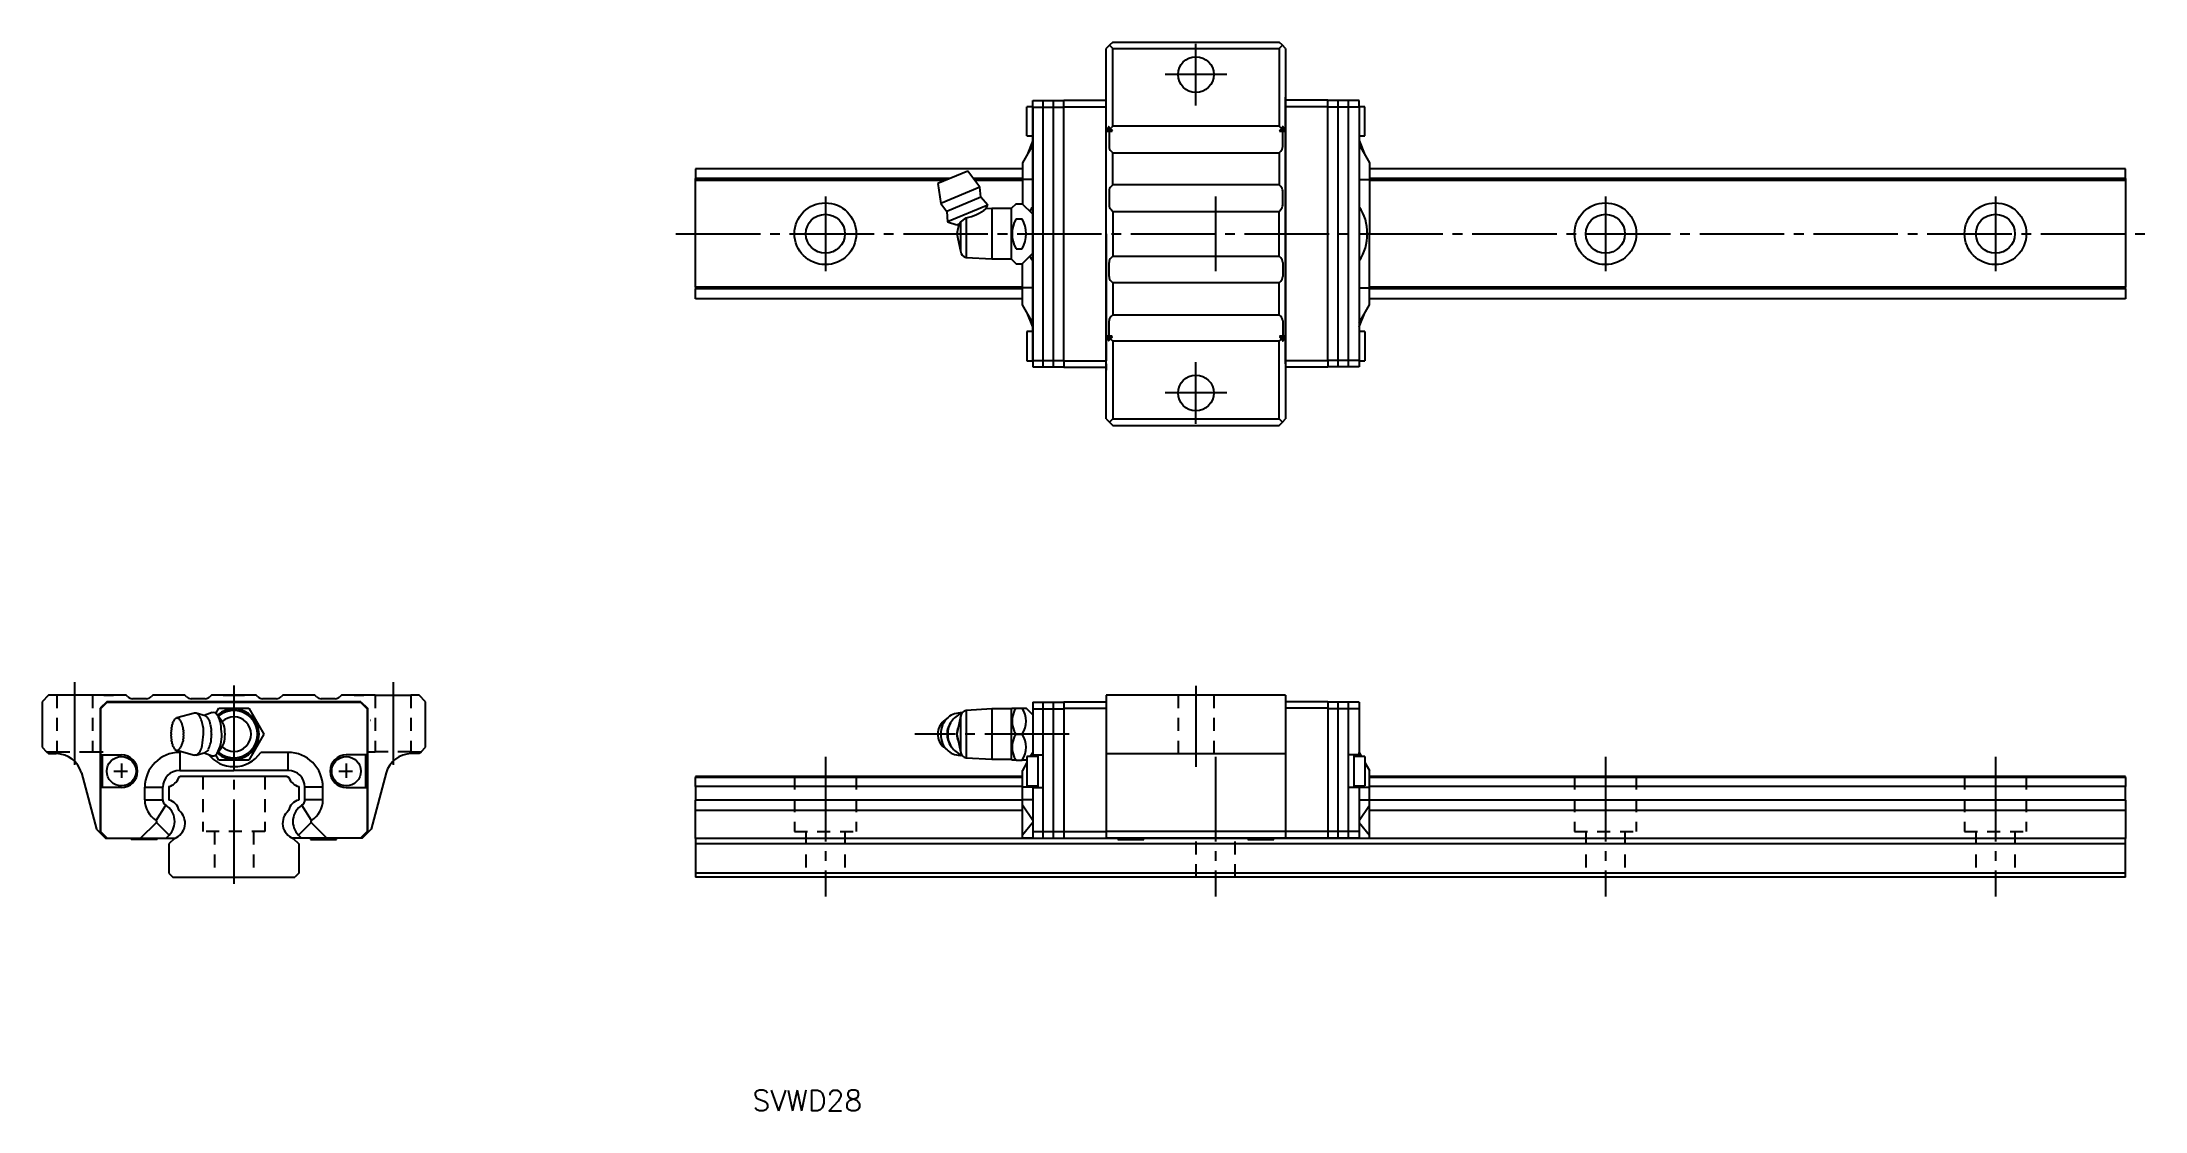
# Model space of a CAD drawing. Extents: x -54 to 270, y 517 to 681.
import ezdxf

# ---------------------------------------------------------------- set-up
doc = ezdxf.new("R2010")
doc.units = 0
doc.linetypes.add('CENTER', pattern=[17.5, 13, -1.5, 1.5, -1.5])
doc.linetypes.add('DASHED', pattern=[3.5, 2, -1.5])
doc.layers.get('0').update_dxf_attribs({"linetype": 'CONTINUOUS'})
doc.layers.add('CENTER', color=1, linetype='CENTER')
doc.styles.get("Standard").update_dxf_attribs({"font": 'txt.shx', "bigfont": '@extfont2.shx'})

msp = doc.modelspace()

# ---------------------------------------------------------------- linework, layer by layer
at = {"color": 7, "linetype": 'CONTINUOUS'}
for p, q in [((110.54, 680.86), (110.04, 680.36)), ((110.04, 623.36), (110.04, 680.36)), ((111.04, 681.36), (110.54, 680.86)), ((111.04, 680.36), (110.54, 680.86)), ((111.04, 681.36), (136.64, 681.36)), ((111.04, 668.41), (111.04, 680.36)), ((111.04, 680.36), (136.64, 680.36)), ((137.14, 680.86), (136.64, 681.36)), ((137.14, 680.86), (136.64, 680.36)), ((136.64, 680.36), (136.64, 668.41)), ((137.64, 680.36), (137.14, 680.86)), ((137.64, 680.36), (137.64, 623.36)), ((97.84, 666.91), (97.84, 671.41)), ((98.74, 671.41), (97.84, 671.41)), ((98.74, 672.36), (103.54, 672.36)), ((98.74, 671.36), (98.74, 672.36)), ((98.74, 671.36), (98.74, 672.36)), ((98.74, 672.36), (103.54, 672.36)), ((98.74, 651.86), (98.74, 671.36)), ((98.74, 671.36), (98.74, 651.86)), ((98.74, 671.36), (103.54, 671.36)), ((98.74, 671.36), (103.54, 671.36)), ((100.34, 631.36), (100.34, 672.36)), ((101.94, 631.36), (101.94, 672.36)), ((103.54, 672.41), (110.04, 672.41)), ((103.54, 671.41), (103.54, 672.41)), ((103.54, 632.31), (103.54, 671.41)), ((103.54, 671.41), (110.04, 671.41)), ((110.04, 671.86), (110.04, 672.86)), ((110.04, 671.41), (110.04, 672.46)), ((110.04, 631.86), (110.04, 671.86)), ((110.04, 651.86), (110.04, 671.41)), ((110.04, 651.86), (110.04, 671.41)), ((137.64, 671.86), (137.64, 672.86)), ((137.64, 672.46), (137.64, 671.41)), ((144.14, 672.41), (137.64, 672.41)), ((137.64, 631.86), (137.64, 671.86)), ((144.14, 671.41), (137.64, 671.41)), ((137.64, 651.86), (137.64, 671.41)), ((137.64, 671.41), (137.64, 651.86)), ((144.14, 671.41), (144.14, 672.41)), ((148.94, 672.36), (144.14, 672.36)), ((144.14, 632.31), (144.14, 671.41)), ((148.94, 671.36), (144.14, 671.36)), ((145.74, 631.36), (145.74, 672.36)), ((147.34, 631.36), (147.34, 672.36)), ((148.94, 671.36), (148.94, 672.36)), ((149.84, 671.41), (148.94, 671.41)), ((148.94, 671.36), (148.94, 632.36)), ((149.84, 666.91), (149.84, 671.41)), ((97.84, 666.91), (98.74, 666.91)), ((110.49, 667.45), (110.49, 665.28)), ((111.04, 668.41), (110.78, 668.15)), ((136.64, 668.41), (111.04, 668.41)), ((136.89, 668.15), (136.64, 668.41)), ((137.19, 665.28), (137.19, 667.45)), ((148.94, 666.91), (149.84, 666.91)), ((98.74, 665.56), (97.14, 662.79)), ((98.74, 665.56), (97.14, 662.79)), ((98.74, 666.19), (97.86, 664.03)), ((98.74, 666.19), (97.86, 664.03)), ((110.78, 664.57), (111.04, 664.31)), ((111.04, 664.31), (136.64, 664.31)), ((111.04, 659.41), (111.04, 664.31)), ((136.64, 664.31), (136.89, 664.57)), ((136.64, 664.31), (136.64, 659.41)), ((148.94, 666.19), (149.82, 664.03)), ((148.94, 665.56), (150.54, 662.79)), ((97.14, 661.86), (46.84, 661.86)), ((46.84, 661.86), (46.84, 660.35)), ((85.95, 660.35), (46.84, 660.35)), ((46.84, 660.06), (46.84, 660.35)), ((46.84, 643.66), (46.84, 660.06)), ((85.27, 660.06), (46.84, 660.06)), ((88.75, 661.5), (84.13, 659.59)), ((90.6, 659.02), (88.75, 661.5)), ((97.14, 660.35), (89.61, 660.35)), ((97.14, 660.06), (89.82, 660.06)), ((97.14, 662.79), (97.14, 660.19)), ((97.14, 662.79), (97.14, 660.19)), ((97.14, 660.19), (97.14, 656.46)), ((97.14, 660.19), (97.14, 656.46)), ((98.74, 660.19), (97.14, 660.19)), ((98.74, 660.19), (97.14, 660.19)), ((148.94, 660.19), (150.54, 660.19)), ((150.54, 662.79), (150.54, 660.19)), ((266.84, 661.86), (150.54, 661.86)), ((266.84, 660.35), (150.54, 660.35)), ((150.54, 660.19), (150.54, 651.86)), ((266.84, 660.06), (150.54, 660.06)), ((266.84, 660.35), (266.84, 661.86)), ((266.84, 660.35), (266.84, 660.06)), ((266.84, 660.06), (266.84, 643.66)), ((84.13, 659.59), (84.58, 656.53)), ((90.6, 659.02), (84.58, 656.53)), ((90.78, 657.47), (85.54, 655.3)), ((90.78, 657.47), (90.6, 659.02)), ((91.82, 656.28), (90.78, 657.47)), ((110.49, 658.45), (110.49, 656.28)), ((111.04, 659.41), (110.78, 659.15)), ((136.64, 659.41), (111.04, 659.41)), ((136.89, 659.15), (136.64, 659.41)), ((137.19, 656.28), (137.19, 658.45)), ((84.58, 656.53), (85.54, 655.3)), ((85.54, 655.3), (85.65, 653.72)), ((91.82, 656.28), (85.65, 653.72)), ((85.65, 653.72), (87.04, 653.22)), ((87.52, 653.42), (87.64, 653.67)), ((87.64, 653.67), (88.52, 654.31)), ((87.64, 653.67), (87.64, 649.21)), ((88.52, 654.31), (88.52, 648.22)), ((91.54, 655.68), (91.82, 656.28)), ((92.44, 655.74), (91.54, 655.68)), ((91.54, 655.68), (91.54, 655.68)), ((91.54, 655.68), (91.54, 655.68)), ((92.44, 655.74), (92.44, 647.99)), ((95.44, 655.74), (92.44, 655.74)), ((96.18, 656.48), (95.44, 655.74)), ((95.44, 655.74), (95.44, 647.99)), ((96.18, 656.48), (97.12, 656.48)), ((96.18, 654.17), (97.12, 654.17)), ((98.74, 654.86), (97.12, 656.48)), ((110.78, 655.57), (111.04, 655.31)), ((111.04, 655.31), (136.64, 655.31)), ((111.04, 655.31), (111.04, 648.41)), ((111.04, 653.51), (111.04, 650.21)), ((136.64, 655.31), (136.89, 655.57)), ((136.64, 648.41), (136.64, 655.31)), ((136.64, 650.21), (136.64, 653.51)), ((87.04, 653.22), (87.52, 653.42)), ((87.38, 653.36), (87.04, 651.86)), ((87.04, 651.86), (87.64, 649.21)), ((98.74, 632.36), (98.74, 651.86)), ((98.74, 651.86), (98.74, 632.36)), ((98.74, 651.86), (98.74, 632.36)), ((110.04, 651.86), (110.04, 632.31)), ((110.04, 632.31), (110.04, 651.86)), ((137.64, 651.86), (137.64, 632.31)), ((137.64, 651.86), (137.64, 632.31)), ((150.54, 651.86), (150.21, 651.86)), ((150.54, 643.53), (150.54, 651.86)), ((88.52, 648.22), (92.44, 647.99)), ((92.44, 647.99), (95.44, 647.99)), ((95.44, 647.99), (96.18, 647.24)), ((96.18, 649.55), (97.12, 649.55)), ((96.18, 647.24), (97.12, 647.24)), ((97.12, 647.24), (98.74, 648.86)), ((97.14, 643.53), (97.14, 647.26)), ((97.14, 643.53), (97.14, 647.26)), ((97.14, 643.53), (97.14, 647.26)), ((110.49, 645.28), (110.49, 647.45)), ((110.78, 648.15), (111.04, 648.41)), ((111.04, 648.41), (136.64, 648.41)), ((136.64, 648.41), (136.89, 648.15)), ((137.19, 647.45), (137.19, 645.28)), ((111.04, 644.31), (110.78, 644.57)), ((136.64, 644.31), (111.04, 644.31)), ((111.04, 644.31), (111.04, 639.41)), ((136.89, 644.57), (136.64, 644.31)), ((136.64, 639.41), (136.64, 644.31)), ((97.14, 643.66), (46.84, 643.66)), ((46.84, 643.66), (46.84, 643.38)), ((97.14, 643.38), (46.84, 643.38)), ((46.84, 641.86), (46.84, 643.38)), ((97.14, 641.86), (46.84, 641.86)), ((97.14, 640.93), (97.14, 643.53)), ((98.74, 643.53), (97.14, 643.53)), ((97.14, 640.93), (97.14, 643.53)), ((98.74, 643.53), (97.14, 643.53)), ((97.14, 640.93), (97.14, 643.53)), ((98.74, 643.53), (97.14, 643.53)), ((98.74, 638.16), (97.14, 640.93)), ((98.74, 638.16), (97.14, 640.93)), ((98.74, 638.16), (97.14, 640.93)), ((148.94, 643.53), (150.54, 643.53)), ((148.94, 638.16), (150.54, 640.93)), ((266.84, 643.66), (150.54, 643.66)), ((150.54, 640.93), (150.54, 643.53)), ((266.84, 643.38), (150.54, 643.38)), ((266.84, 641.86), (150.54, 641.86)), ((266.84, 643.38), (266.84, 643.66)), ((266.84, 643.38), (266.84, 641.86)), ((98.74, 637.53), (97.86, 639.69)), ((98.74, 637.53), (97.86, 639.69)), ((98.74, 637.53), (97.86, 639.69)), ((110.49, 636.28), (110.49, 638.45)), ((110.78, 639.15), (111.04, 639.41)), ((111.04, 639.41), (136.64, 639.41)), ((136.64, 639.41), (136.89, 639.15)), ((137.19, 638.45), (137.19, 636.28)), ((148.94, 637.53), (149.82, 639.69)), ((98.74, 636.81), (97.84, 636.81)), ((97.84, 636.81), (97.84, 632.31)), ((111.04, 635.31), (110.78, 635.57)), ((136.64, 635.31), (111.04, 635.31)), ((111.04, 635.31), (111.04, 623.36)), ((136.89, 635.57), (136.64, 635.31)), ((136.64, 623.36), (136.64, 635.31)), ((149.84, 636.81), (148.94, 636.81)), ((149.84, 636.81), (149.84, 632.31)), ((97.84, 632.31), (98.74, 632.31)), ((98.74, 632.36), (98.74, 631.36)), ((98.74, 632.36), (98.74, 631.36)), ((98.74, 632.36), (98.74, 631.36)), ((98.74, 632.36), (103.54, 632.36)), ((98.74, 632.36), (103.54, 632.36)), ((98.74, 632.36), (103.54, 632.36)), ((98.74, 631.36), (103.54, 631.36)), ((98.74, 631.36), (103.54, 631.36)), ((98.74, 631.36), (103.54, 631.36)), ((103.54, 632.31), (110.04, 632.31)), ((103.54, 632.31), (103.54, 631.31)), ((103.54, 631.31), (110.04, 631.31)), ((110.04, 631.26), (110.04, 632.31)), ((110.04, 631.86), (110.04, 630.86)), ((144.14, 632.31), (137.64, 632.31)), ((137.64, 632.31), (137.64, 631.26)), ((137.64, 631.86), (137.64, 630.86)), ((144.14, 631.31), (137.64, 631.31)), ((148.94, 632.36), (144.14, 632.36)), ((144.14, 632.31), (144.14, 631.31)), ((148.94, 631.36), (144.14, 631.36)), ((148.94, 632.36), (148.94, 631.36)), ((148.94, 632.31), (149.84, 632.31)), ((110.04, 623.36), (110.54, 622.86)), ((111.04, 623.36), (110.54, 622.86)), ((110.54, 622.86), (111.04, 622.36)), ((111.04, 623.36), (136.64, 623.36)), ((111.04, 622.36), (136.64, 622.36)), ((137.14, 622.86), (136.64, 623.36)), ((136.64, 622.36), (137.14, 622.86)), ((137.14, 622.86), (137.64, 623.36)), ((-52.66, 580.86), (-53.66, 579.86)), ((-53.66, 579.86), (-53.66, 572.86)), ((-51.41, 580.86), (-52.66, 580.86)), ((-45.91, 580.86), (-51.41, 580.86)), ((-40.71, 580.86), (-45.91, 580.86)), ((-43.71, 579.86), (-44.71, 578.86)), ((-43.66, 579.76), (-44.66, 578.76)), ((-43.66, 579.76), (-44.66, 578.76)), ((-44.16, 580.86), (-42.66, 580.86)), ((-4.61, 579.86), (-43.71, 579.86)), ((-43.66, 579.76), (-24.16, 579.76)), ((-24.16, 579.76), (-43.66, 579.76)), ((-40.46, 580.6), (-40.71, 580.86)), ((-37.58, 580.31), (-39.75, 580.31)), ((-36.61, 580.86), (-36.87, 580.6)), ((-31.71, 580.86), (-36.61, 580.86)), ((-31.46, 580.6), (-31.71, 580.86)), ((-28.58, 580.31), (-30.75, 580.31)), ((-27.61, 580.86), (-27.87, 580.6)), ((-20.71, 580.86), (-27.61, 580.86)), ((-22.51, 580.86), (-25.81, 580.86)), ((-25.81, 580.86), (-22.51, 580.86)), ((-24.16, 579.76), (-4.66, 579.76)), ((-24.16, 579.76), (-4.66, 579.76)), ((-4.66, 579.76), (-24.16, 579.76)), ((-20.46, 580.6), (-20.71, 580.86)), ((-17.58, 580.31), (-19.75, 580.31)), ((-16.61, 580.86), (-16.87, 580.6)), ((-11.71, 580.86), (-16.61, 580.86)), ((-11.46, 580.6), (-11.71, 580.86)), ((-8.58, 580.31), (-10.75, 580.31)), ((-7.61, 580.86), (-7.87, 580.6)), ((-2.41, 580.86), (-7.61, 580.86)), ((-5.66, 580.86), (-4.16, 580.86)), ((-4.66, 579.76), (-3.66, 578.76)), ((-4.66, 579.76), (-3.66, 578.76)), ((-4.66, 579.76), (-3.66, 578.76)), ((-4.61, 579.86), (-3.61, 578.86)), ((-2.41, 580.86), (3.09, 580.86)), ((4.34, 580.86), (3.09, 580.86)), ((5.34, 579.86), (4.34, 580.86)), ((5.34, 572.86), (5.34, 579.86)), ((98.74, 579.76), (98.74, 578.76)), ((98.74, 579.76), (103.54, 579.76)), ((98.74, 579.76), (98.74, 578.76)), ((98.74, 579.76), (103.54, 579.76)), ((98.74, 579.76), (98.74, 578.76)), ((98.74, 579.76), (103.54, 579.76)), ((100.34, 558.86), (100.34, 579.76)), ((101.94, 558.86), (101.94, 579.76)), ((103.54, 579.86), (110.04, 579.86)), ((103.54, 579.86), (103.54, 578.86)), ((137.64, 580.86), (110.04, 580.86)), ((110.04, 580.86), (110.04, 579.86)), ((110.04, 579.86), (110.04, 573.36)), ((137.64, 580.86), (137.64, 579.86)), ((144.14, 579.86), (137.64, 579.86)), ((137.64, 579.86), (137.64, 573.36)), ((144.14, 579.86), (144.14, 578.86)), ((148.94, 579.76), (144.14, 579.76)), ((145.74, 558.86), (145.74, 579.76)), ((147.34, 558.86), (147.34, 579.76)), ((148.94, 579.76), (148.94, 578.76)), ((-44.71, 578.86), (-44.71, 559.86)), ((-44.66, 578.76), (-44.66, 571.66)), ((-44.66, 578.76), (-44.66, 571.66)), ((-30.21, 578.1), (-32.95, 577.35)), ((-29.93, 578.1), (-30.21, 578.1)), ((-28.56, 577.68), (-29.93, 578.1)), ((-27.48, 578.17), (-28.7, 577.72)), ((-26.94, 578.06), (-26.47, 578.86)), ((-26.3, 577.28), (-26.73, 577.84)), ((-26.47, 578.86), (-21.85, 578.86)), ((-25.98, 576.79), (-26.3, 577.28)), ((-25.72, 576.29), (-25.98, 576.79)), ((-21.85, 578.86), (-19.54, 574.86)), ((-3.66, 578.76), (-3.66, 571.66)), ((-3.66, 578.76), (-3.66, 571.66)), ((-3.66, 578.76), (-3.66, 571.66)), ((-3.61, 578.86), (-3.61, 559.86)), ((85.75, 577.44), (85.03, 576.84)), ((87.64, 577.51), (87.04, 574.86)), ((87.64, 577.51), (87.64, 572.21)), ((92.44, 578.74), (88.52, 578.5)), ((88.52, 578.5), (88.52, 571.22)), ((95.44, 578.74), (92.44, 578.74)), ((92.44, 578.74), (92.44, 570.99)), ((95.56, 578.86), (95.44, 578.74)), ((95.44, 578.74), (95.44, 570.99)), ((95.56, 578.86), (96.18, 578.86)), ((96.18, 578.86), (97.12, 578.86)), ((97.12, 578.86), (97.74, 578.86)), ((98.74, 577.86), (97.74, 578.86)), ((98.74, 578.76), (103.54, 578.76)), ((98.74, 578.76), (98.74, 571.66)), ((98.74, 578.76), (98.74, 571.66)), ((98.74, 578.76), (103.54, 578.76)), ((98.74, 578.76), (98.74, 571.66)), ((98.74, 578.76), (103.54, 578.76)), ((103.54, 578.86), (110.04, 578.86)), ((103.54, 578.86), (103.54, 559.86)), ((144.14, 578.86), (137.64, 578.86)), ((144.14, 578.86), (144.14, 559.86)), ((148.94, 578.76), (144.14, 578.76)), ((148.94, 578.76), (148.94, 571.66)), ((-53.66, 572.86), (-52.96, 572.16)), ((-26.3, 572.44), (-25.98, 572.93)), ((-25.98, 572.93), (-25.72, 573.43)), ((-19.54, 574.86), (-21.85, 570.86)), ((4.64, 572.16), (5.34, 572.86)), ((87.04, 574.86), (87.64, 572.21)), ((96.18, 574.86), (97.12, 574.86)), ((110.04, 573.36), (110.04, 559.86)), ((137.64, 573.36), (137.64, 559.86)), ((-52.96, 572.16), (-52.66, 571.86)), ((-52.96, 572.16), (-51.41, 572.16)), ((-52.66, 571.86), (-51.47, 571.86)), ((-45.91, 572.16), (-44.26, 572.16)), ((-44.66, 571.66), (-41.46, 571.66)), ((-44.66, 571.66), (-41.46, 571.66)), ((-44.41, 571.66), (-44.41, 566.66)), ((-44.41, 571.66), (-44.41, 566.66)), ((-41.46, 570.36), (-41.46, 568.16)), ((-32.95, 572.38), (-30.21, 571.62)), ((-32.49, 572.06), (-32.49, 569.29)), ((-32.49, 572.06), (-32.49, 569.29)), ((-29.93, 571.62), (-30.21, 571.62)), ((-29.93, 571.62), (-28.56, 572.05)), ((-28.7, 572), (-27.48, 571.55)), ((-26.47, 570.86), (-26.94, 571.66)), ((-26.73, 571.88), (-26.3, 572.44)), ((-21.85, 570.86), (-26.47, 570.86)), ((-15.83, 572.06), (-20.02, 572.06)), ((-15.83, 572.06), (-20.02, 572.06)), ((-15.83, 572.06), (-20.02, 572.06)), ((-15.83, 572.06), (-15.83, 569.29)), ((-15.83, 572.06), (-15.83, 569.29)), ((-15.83, 572.06), (-15.83, 569.29)), ((-3.66, 571.66), (-6.86, 571.66)), ((-3.66, 571.66), (-6.86, 571.66)), ((-3.66, 571.66), (-6.86, 571.66)), ((-6.86, 570.36), (-6.86, 568.16)), ((-3.91, 571.66), (-3.91, 566.66)), ((-3.91, 571.66), (-3.91, 566.66)), ((-3.61, 572.16), (-2.41, 572.16)), ((3.09, 572.16), (4.64, 572.16)), ((4.34, 571.86), (3.14, 571.86)), ((4.64, 572.16), (4.34, 571.86)), ((88.52, 571.22), (92.44, 570.99)), ((92.44, 570.99), (95.44, 570.99)), ((95.44, 570.99), (95.56, 570.86)), ((96.18, 570.86), (95.56, 570.86)), ((96.18, 570.86), (97.12, 570.86)), ((97.74, 570.86), (97.12, 570.86)), ((97.84, 570.5), (97.14, 569.29)), ((97.84, 570.5), (97.14, 569.29)), ((97.84, 570.5), (97.14, 569.29)), ((97.74, 570.86), (97.84, 570.96)), ((97.84, 571.41), (97.84, 566.91)), ((99.54, 571.41), (97.84, 571.41)), ((98.29, 571.41), (98.46, 571.59)), ((98.74, 572.06), (98.36, 571.41)), ((98.74, 572.06), (98.36, 571.41)), ((98.74, 572.06), (98.36, 571.41)), ((98.74, 571.41), (98.74, 571.66)), ((98.74, 571.66), (100.34, 571.66)), ((98.74, 571.41), (98.74, 571.66)), ((98.74, 571.66), (100.34, 571.66)), ((98.74, 571.41), (98.74, 571.66)), ((98.74, 571.66), (100.34, 571.66)), ((99.54, 571.66), (99.54, 566.66)), ((99.54, 571.66), (99.54, 566.66)), ((110.04, 571.86), (137.64, 571.86)), ((148.94, 571.66), (147.34, 571.66)), ((148.14, 571.66), (148.14, 566.66)), ((149.84, 571.41), (148.14, 571.41)), ((148.94, 572.06), (149.31, 571.41)), ((148.94, 571.41), (148.94, 571.66)), ((149.84, 571.41), (149.84, 566.91)), ((149.84, 570.5), (150.54, 569.29)), ((-47.6, 568.9), (-45.28, 560.23)), ((-44.66, 566.66), (-44.66, 559.86)), ((-44.66, 566.66), (-44.66, 559.86)), ((-41.46, 566.66), (-44.66, 566.66)), ((-41.46, 566.66), (-44.66, 566.66)), ((-42.61, 569.16), (-40.51, 569.16)), ((-37.86, 566.69), (-35.09, 566.69)), ((-37.86, 566.69), (-35.09, 566.69)), ((-37.86, 564.78), (-37.86, 566.69)), ((-37.86, 564.78), (-37.86, 566.69)), ((-35.09, 564.78), (-35.09, 566.69)), ((-35.09, 564.78), (-35.09, 566.69)), ((-34.16, 566.8), (-34.16, 564.72)), ((-32.36, 568.36), (-32.65, 568.2)), ((-32.49, 569.29), (-24.16, 569.29)), ((-32.49, 569.29), (-24.16, 569.29)), ((-15.96, 568.36), (-32.36, 568.36)), ((-15.83, 569.29), (-24.16, 569.29)), ((-15.83, 569.29), (-24.16, 569.29)), ((-15.83, 569.29), (-24.16, 569.29)), ((-15.96, 568.36), (-15.68, 568.2)), ((-14.16, 566.8), (-14.16, 564.72)), ((-10.46, 566.69), (-13.23, 566.69)), ((-10.46, 566.69), (-13.23, 566.69)), ((-10.46, 566.69), (-13.23, 566.69)), ((-13.23, 564.78), (-13.23, 566.69)), ((-13.23, 564.78), (-13.23, 566.69)), ((-13.23, 564.78), (-13.23, 566.69)), ((-10.46, 564.78), (-10.46, 566.69)), ((-10.46, 564.78), (-10.46, 566.69)), ((-10.46, 564.78), (-10.46, 566.69)), ((-8.01, 569.16), (-5.91, 569.16)), ((-6.86, 566.66), (-3.66, 566.66)), ((-6.86, 566.66), (-3.66, 566.66)), ((-6.86, 566.66), (-3.66, 566.66)), ((-3.66, 566.66), (-3.66, 559.86)), ((-3.66, 566.66), (-3.66, 559.86)), ((-3.66, 566.66), (-3.66, 559.86)), ((-0.72, 568.9), (-3.05, 560.23)), ((97.14, 568.36), (46.84, 568.36)), ((46.84, 568.36), (46.84, 568.2)), ((97.14, 568.2), (46.84, 568.2)), ((46.84, 566.8), (46.84, 568.2)), ((97.14, 566.8), (46.84, 566.8)), ((46.84, 566.8), (46.84, 564.72)), ((97.14, 566.69), (97.14, 569.29)), ((97.14, 566.69), (97.14, 569.29)), ((97.14, 566.69), (97.14, 569.29)), ((97.14, 564.78), (97.14, 566.69)), ((98.74, 566.69), (97.14, 566.69)), ((97.14, 564.78), (97.14, 566.69)), ((98.74, 566.69), (97.14, 566.69)), ((97.14, 564.78), (97.14, 566.69)), ((98.74, 566.69), (97.14, 566.69)), ((97.84, 566.91), (99.54, 566.91)), ((98.74, 566.66), (98.74, 566.91)), ((98.74, 566.66), (98.74, 566.91)), ((98.74, 566.66), (98.74, 566.91)), ((98.74, 566.66), (98.74, 559.86)), ((98.74, 566.66), (100.34, 566.66)), ((98.74, 566.66), (98.74, 559.86)), ((98.74, 566.66), (100.34, 566.66)), ((98.74, 566.66), (100.34, 566.66)), ((98.74, 566.66), (98.74, 559.86)), ((148.94, 566.66), (147.34, 566.66)), ((148.14, 566.91), (149.84, 566.91)), ((148.94, 566.66), (148.94, 566.91)), ((148.94, 566.69), (150.54, 566.69)), ((148.94, 566.66), (148.94, 559.86)), ((150.54, 566.69), (150.54, 569.29)), ((266.84, 568.36), (150.54, 568.36)), ((266.84, 568.2), (150.54, 568.2)), ((266.84, 566.8), (150.54, 566.8)), ((150.54, 564.78), (150.54, 566.69)), ((266.84, 568.2), (266.84, 568.36)), ((266.84, 568.2), (266.84, 566.8)), ((266.84, 564.72), (266.84, 566.8)), ((-37.86, 564.78), (-35.09, 564.78)), ((-37.86, 564.78), (-35.09, 564.78)), ((-36.11, 561.59), (-34.63, 563.93)), ((-36.11, 561.59), (-34.63, 563.93)), ((-12.22, 561.59), (-13.7, 563.93)), ((-12.22, 561.59), (-13.7, 563.93)), ((-12.22, 561.59), (-13.7, 563.93)), ((-10.46, 564.78), (-13.23, 564.78)), ((-10.46, 564.78), (-13.23, 564.78)), ((-10.46, 564.78), (-13.23, 564.78)), ((97.14, 564.72), (46.84, 564.72)), ((46.84, 563.1), (46.84, 564.72)), ((97.14, 563.1), (46.84, 563.1)), ((46.84, 558.81), (46.84, 563.1)), ((98.74, 564.78), (97.14, 564.78)), ((97.14, 563.93), (97.14, 564.78)), ((98.74, 564.78), (97.14, 564.78)), ((97.14, 563.93), (97.14, 564.78)), ((98.74, 564.78), (97.14, 564.78)), ((97.14, 563.93), (97.14, 564.78)), ((97.14, 559.32), (97.14, 563.93)), ((98.74, 561.59), (97.14, 563.93)), ((97.14, 559.32), (97.14, 563.93)), ((98.74, 561.59), (97.14, 563.93)), ((97.14, 559.32), (97.14, 563.93)), ((98.74, 561.59), (97.14, 563.93)), ((148.94, 564.78), (150.54, 564.78)), ((148.94, 561.59), (150.54, 563.93)), ((150.54, 563.93), (150.54, 564.78)), ((266.84, 564.72), (150.54, 564.72)), ((150.54, 559.32), (150.54, 563.93)), ((266.84, 563.1), (150.54, 563.1)), ((266.84, 564.72), (266.84, 563.1)), ((266.84, 563.1), (266.84, 558.81)), ((-45.28, 560.23), (-44.26, 559.21)), ((-44.91, 559.86), (-43.91, 558.86)), ((-43.91, 558.86), (-44.91, 559.86)), ((-44.71, 559.86), (-43.71, 558.86)), ((-44.66, 559.86), (-43.66, 558.86)), ((-44.66, 559.86), (-43.66, 558.86)), ((-38.5, 558.86), (-36.07, 561.28)), ((-38.5, 558.86), (-36.07, 561.28)), ((-36.07, 561.28), (-34.12, 559.32)), ((-36.07, 561.28), (-34.12, 559.32)), ((-12.25, 561.28), (-14.21, 559.32)), ((-12.25, 561.28), (-14.21, 559.32)), ((-12.25, 561.28), (-14.21, 559.32)), ((-9.83, 558.86), (-12.25, 561.28)), ((-9.83, 558.86), (-12.25, 561.28)), ((-9.83, 558.86), (-12.25, 561.28)), ((-3.66, 559.86), (-4.66, 558.86)), ((-3.66, 559.86), (-4.66, 558.86)), ((-3.66, 559.86), (-4.66, 558.86)), ((-3.61, 559.86), (-4.61, 558.86)), ((-3.41, 559.86), (-4.41, 558.86)), ((-3.41, 559.86), (-4.41, 558.86)), ((-3.05, 560.23), (-4.06, 559.21)), ((98.74, 561.28), (97.14, 559.32)), ((98.74, 561.28), (97.14, 559.32)), ((98.74, 561.28), (97.14, 559.32)), ((98.74, 559.86), (98.74, 558.86)), ((98.74, 559.86), (103.54, 559.86)), ((98.74, 559.86), (98.74, 558.86)), ((98.74, 559.86), (103.54, 559.86)), ((98.74, 559.86), (103.54, 559.86)), ((98.74, 559.86), (98.74, 558.86)), ((103.54, 559.86), (110.04, 559.86)), ((103.54, 559.86), (103.54, 558.86)), ((137.64, 559.86), (110.04, 559.86)), ((110.04, 559.86), (110.04, 558.86)), ((144.14, 559.86), (137.64, 559.86)), ((137.64, 559.86), (137.64, 558.86)), ((148.94, 559.86), (144.14, 559.86)), ((144.14, 559.86), (144.14, 558.86)), ((148.94, 561.28), (150.54, 559.32)), ((148.94, 559.86), (148.94, 558.86)), ((-44.26, 559.21), (-43.91, 558.86)), ((-43.91, 558.86), (-43.71, 558.86)), ((-43.71, 558.86), (-43.66, 558.86)), ((-43.66, 558.86), (-38.5, 558.86)), ((-43.66, 558.86), (-38.5, 558.86)), ((-39.96, 558.86), (-39.96, 558.66)), ((-35.96, 558.66), (-39.96, 558.66)), ((-38.5, 558.86), (-34.58, 558.86)), ((-38.5, 558.86), (-34.58, 558.86)), ((-35.96, 558.66), (-35.96, 558.86)), ((-34.58, 558.86), (-34.12, 559.32)), ((-34.58, 558.86), (-34.12, 559.32)), ((-34.58, 558.86), (-33.18, 558.86)), ((-34.58, 558.86), (-33.18, 558.86)), ((-33.31, 558.81), (-34.16, 557.96)), ((-34.16, 557.96), (-34.16, 553.46)), ((-13.75, 558.86), (-15.14, 558.86)), ((-13.75, 558.86), (-15.14, 558.86)), ((-13.75, 558.86), (-15.14, 558.86)), ((-15.01, 558.81), (-14.16, 557.96)), ((-13.75, 558.86), (-14.21, 559.32)), ((-13.75, 558.86), (-14.21, 559.32)), ((-13.75, 558.86), (-14.21, 559.32)), ((-14.16, 557.96), (-14.16, 553.46)), ((-9.83, 558.86), (-13.75, 558.86)), ((-9.83, 558.86), (-13.75, 558.86)), ((-9.83, 558.86), (-13.75, 558.86)), ((-12.36, 558.86), (-12.36, 558.66)), ((-12.36, 558.66), (-8.36, 558.66)), ((-4.66, 558.86), (-9.83, 558.86)), ((-4.66, 558.86), (-9.83, 558.86)), ((-4.66, 558.86), (-9.83, 558.86)), ((-8.36, 558.66), (-8.36, 558.86)), ((-4.61, 558.86), (-4.66, 558.86)), ((-4.41, 558.86), (-4.61, 558.86)), ((-4.41, 558.86), (-4.06, 559.21)), ((111.84, 558.81), (46.84, 558.81)), ((46.84, 558.81), (46.84, 557.96)), ((266.84, 557.96), (46.84, 557.96)), ((46.84, 557.96), (46.84, 553.46)), ((111.84, 558.81), (95.84, 558.81)), ((97.14, 558.86), (97.14, 559.32)), ((97.14, 558.86), (97.14, 559.32)), ((97.14, 558.86), (97.14, 559.32)), ((98.74, 558.86), (97.14, 558.86)), ((98.74, 558.86), (97.14, 558.86)), ((98.74, 558.86), (97.14, 558.86)), ((98.74, 558.86), (103.54, 558.86)), ((98.74, 558.86), (103.54, 558.86)), ((98.74, 558.86), (103.54, 558.86)), ((103.54, 558.86), (110.04, 558.86)), ((137.64, 558.86), (110.04, 558.86)), ((111.84, 558.86), (111.84, 558.66)), ((111.84, 558.66), (115.84, 558.66)), ((115.84, 558.66), (115.84, 558.86)), ((131.84, 558.81), (115.84, 558.81)), ((131.84, 558.86), (131.84, 558.66)), ((131.84, 558.66), (135.84, 558.66)), ((135.84, 558.66), (135.84, 558.86)), ((266.84, 558.81), (135.84, 558.81)), ((144.14, 558.86), (137.64, 558.86)), ((148.94, 558.86), (144.14, 558.86)), ((148.94, 558.86), (150.54, 558.86)), ((150.54, 558.86), (150.54, 559.32)), ((266.84, 557.96), (266.84, 558.81)), ((266.84, 553.46), (266.84, 557.96)), ((-34.16, 553.46), (-33.56, 552.86)), ((-14.16, 553.46), (-14.76, 552.86)), ((266.84, 553.46), (46.84, 553.46)), ((46.84, 553.46), (46.84, 552.86)), ((266.84, 552.86), (266.84, 553.46)), ((-33.56, 552.86), (-14.76, 552.86)), ((266.84, 552.86), (46.84, 552.86))]:
    msp.add_line(p, q, dxfattribs=at)
at = {"color": 3, "linetype": 'DASHED'}
for p, q in [((-51.41, 580.86), (-51.41, 572.16)), ((-45.91, 580.86), (-45.91, 572.16)), ((-2.41, 580.86), (-2.41, 572.16)), ((3.09, 580.86), (3.09, 572.16)), ((121.09, 580.86), (121.09, 571.86)), ((126.59, 580.86), (126.59, 571.86)), ((-51.41, 572.16), (-45.91, 572.16)), ((3.09, 572.16), (-2.41, 572.16)), ((-28.91, 568.36), (-28.91, 559.86)), ((-19.41, 568.36), (-19.41, 559.86)), ((62.09, 568.36), (62.09, 559.86)), ((71.59, 568.36), (71.59, 559.86)), ((182.09, 568.36), (182.09, 559.86)), ((191.59, 568.36), (191.59, 559.86)), ((242.09, 568.36), (242.09, 559.86)), ((251.59, 568.36), (251.59, 559.86)), ((-19.41, 559.86), (-28.91, 559.86)), ((-27.16, 559.86), (-27.16, 552.86)), ((-21.16, 559.86), (-21.16, 552.86)), ((62.09, 559.86), (71.59, 559.86)), ((63.84, 559.86), (63.84, 552.86)), ((69.84, 559.86), (69.84, 552.86)), ((182.09, 559.86), (191.59, 559.86)), ((183.84, 559.86), (183.84, 552.86)), ((189.84, 559.86), (189.84, 552.86)), ((242.09, 559.86), (251.59, 559.86)), ((243.84, 559.86), (243.84, 552.86)), ((249.84, 559.86), (249.84, 552.86)), ((123.84, 558.36), (123.84, 552.86)), ((129.84, 558.36), (129.84, 552.86))]:
    msp.add_line(p, q, dxfattribs=at)
at = {"color": 7, "linetype": 'CONTINUOUS', "const_width": 1}
for points in [[(110.78, 668.15), (110.75, 668.12), (110.71, 668.08), (110.68, 668.04), (110.66, 668), (110.63, 667.96), (110.61, 667.92), (110.58, 667.88), (110.56, 667.83), (110.55, 667.78), (110.53, 667.74), (110.52, 667.69), (110.51, 667.64), (110.5, 667.59), (110.49, 667.55), (110.49, 667.5), (110.49, 667.45)], [(137.19, 667.45), (137.19, 667.5), (137.18, 667.55), (137.18, 667.59), (137.17, 667.64), (137.16, 667.69), (137.14, 667.74), (137.13, 667.78), (137.11, 667.83), (137.09, 667.88), (137.07, 667.92), (137.04, 667.96), (137.02, 668), (136.99, 668.04), (136.96, 668.08), (136.93, 668.12), (136.89, 668.15)], [(110.78, 635.57), (110.75, 635.6), (110.71, 635.64), (110.68, 635.68), (110.66, 635.72), (110.63, 635.76), (110.61, 635.8), (110.58, 635.85), (110.56, 635.89), (110.55, 635.94), (110.53, 635.99), (110.52, 636.03), (110.51, 636.08), (110.5, 636.13), (110.49, 636.18), (110.49, 636.23), (110.49, 636.28)], [(137.19, 636.28), (137.19, 636.23), (137.18, 636.18), (137.18, 636.13), (137.17, 636.08), (137.16, 636.03), (137.14, 635.99), (137.13, 635.94), (137.11, 635.89), (137.09, 635.85), (137.07, 635.8), (137.04, 635.76), (137.02, 635.72), (136.99, 635.68), (136.96, 635.64), (136.93, 635.6), (136.89, 635.57)]]:
    msp.add_lwpolyline(points, dxfattribs=at)
at = {"color": 7, "linetype": 'CONTINUOUS'}
for centre, radius in [((123.84, 676.36), 2.75), ((66.84, 651.86), 4.75), ((66.84, 651.86), 3), ((186.84, 651.86), 4.75), ((186.84, 651.86), 3), ((246.84, 651.86), 4.75), ((246.84, 651.86), 3), ((123.84, 627.36), 2.75), ((-41.46, 569.16), 2.25), ((-6.86, 569.16), 2.25)]:
    msp.add_circle(centre, radius, dxfattribs=at)
for centre, radius, start, end in [((111.49, 665.28), 1, 180, 225), ((136.19, 665.28), 1, 315, 0), ((111.49, 658.45), 1, 135, 180), ((136.19, 658.45), 1, 0, 45), ((87.12, 661.42), 7.24, 281.1312, 307.648), ((100.18, 651.86), 4.62, 150.0092, 209.9908), ((93.12, 651.86), 4.62, 330.0001, 29.9999), ((101.88, 653.35), 4.11, 139.8147, 151.2732), ((101.88, 653.35), 4.11, 139.8147, 151.2732), ((111.49, 656.28), 1, 180, 225), ((136.19, 656.28), 1, 315, 0), ((143.54, 652.08), 6.67, 358.1073, 36.0009), ((143.54, 651.64), 6.67, 323.9991, 1.8927), ((88.64, 649.21), 1, 180, 263.2229), ((101.88, 650.37), 4.11, 208.7268, 220.1853), ((101.88, 650.37), 4.11, 208.7268, 220.1853), ((101.88, 650.37), 4.11, 208.7268, 220.1853), ((111.49, 647.45), 1, 135, 180), ((136.19, 647.45), 1, 0, 45), ((111.49, 645.28), 1, 180, 225), ((136.19, 645.28), 1, 315, 0), ((111.49, 638.45), 1, 135, 180), ((136.19, 638.45), 1, 0, 45), ((-39.75, 581.31), 1, 225, 270), ((-37.58, 581.31), 1, 270, 315), ((-30.75, 581.31), 1, 225, 270), ((-28.58, 581.31), 1, 270, 315), ((-19.75, 581.31), 1, 225, 270), ((-17.58, 581.31), 1, 270, 315), ((-10.75, 581.31), 1, 225, 270), ((-8.58, 581.31), 1, 270, 315), ((-38, 576.48), 4.32, 350.1836, 352.8665), ((-32.05, 575.74), 1.68, 165.9229, 172.8665), ((-39.22, 577.54), 5.71, 345.9229, 347.9835), ((-32.16, 576.03), 1.51, 160.0922, 167.9835), ((-55.42, 584.46), 23.24, 340.0922, 340.6158), ((-32.39, 576.36), 1.18, 149.9462, 160.6158), ((-31.33, 575.74), 2.41, 144.2871, 149.9462), ((-32.89, 576.86), 0.49, 97.1639, 144.2871), ((-32.99, 576.72), 0.628, 42.7713, 85.8209), ((-33.82, 575.96), 1.76, 34.4113, 42.7713), ((-33.51, 576.17), 1.37, 24.8028, 34.4113), ((-37.82, 574.18), 6.13, 22.7591, 24.8028), ((-33.86, 575.84), 1.84, 16.1339, 22.7591), ((-65.52, 566.68), 34.79, 15.7913, 16.1339), ((-34.08, 575.57), 2.12, 10.2366, 15.7913), ((-1.04, 581.54), 31.46, 190.2366, 190.607), ((-30.35, 577.1), 1.08, 21.0278, 67.2834), ((-49.9, 569.58), 22.03, 18.6519, 21.0278), ((-33.02, 575.28), 4.21, 354.2322, 18.6519), ((-29.15, 576.41), 1.39, 55.0676, 65.0564), ((-28.72, 577.03), 0.646, 25.4744, 55.0676), ((-7.7, 587.04), 22.64, 205.4744, 206.7542), ((-29.16, 576.22), 1.4, 7.3483, 26.7542), ((-2.73, 579.63), 25.26, 187.3483, 189.748), ((-27.3, 577.69), 0.511, 60.8171, 110.5992), ((-27.53, 577.28), 0.984, 34.9878, 60.8171), ((-29.37, 575.99), 3.23, 7.3525, 34.9878), ((-24.16, 574.86), 3.88, 229.2393, 130.7607), ((-24.16, 574.86), 3.64, 229.0058, 130.9942), ((-48.22, 573.56), 22.23, 3.3561, 7.3525), ((-24.16, 574.86), 2.65, 226.8285, 133.1715), ((-30.82, 574.86), 5.31, 344.3386, 15.6614), ((-3.66, 577.64), 0.8, 307.9799, 308.6821), ((4.84, 577.39), 0.8, 307.9799, 308.6822), ((86.88, 574.85), 2.75, 156.3696, 179.7225), ((86.59, 574.98), 2.43, 129.9202, 156.3696), ((88.02, 574.87), 3.45, 155.8923, 180.1998), ((87.88, 574.94), 3.29, 130.7852, 155.8923), ((88.68, 574.85), 3.14, 141.4466, 179.7942), ((89.11, 574.88), 3.46, 163.2854, 180.3436), ((87.6, 575.27), 2.86, 85.1547, 130.7852), ((89.25, 574.84), 3.61, 146.9357, 163.2854), ((88.84, 575.11), 3.11, 109.6894, 146.9357), ((89.44, 574.87), 2.4, 154.7068, 179.7781), ((88.64, 577.51), 1, 96.7771, 180), ((99.1, 576.86), 3.54, 145.6279, 214.3721), ((94.19, 576.86), 3.54, 325.6279, 34.3721), ((-31.98, 574.85), 1.83, 176.9724, 183.2469), ((-31.98, 575.15), 1.81, 173.733, 180.0616), ((-37.51, 575.14), 3.71, 356.9724, 0.0616), ((-37.51, 574.54), 3.72, 0.1617, 3.2469), ((-31.98, 574.55), 1.81, 180.1617, 186.4986), ((-37.63, 575.77), 3.87, 353.733, 356.7047), ((-37.65, 573.91), 3.89, 3.5403, 6.4986), ((-32, 575.45), 1.77, 170.1836, 176.7047), ((-32.01, 574.26), 1.77, 183.5403, 190.0814), ((-38.05, 573.18), 4.37, 7.4277, 10.0814), ((-32.06, 573.96), 1.67, 187.4277, 194.4141), ((-39.39, 572.08), 5.9, 12.4183, 14.4141), ((-32.17, 573.67), 1.5, 192.4183, 200.4132), ((-67.12, 560.66), 35.8, 20.0721, 20.4132), ((-32.41, 573.34), 1.15, 200.0721, 211.1208), ((-31.64, 573.81), 2.06, 211.1208, 217.8884), ((-33.69, 573.68), 1.59, 314.972, 324.4048), ((-33.47, 573.52), 1.33, 324.4048, 334.4057), ((-37.34, 575.38), 5.62, 334.4057, 336.6464), ((-33.84, 573.87), 1.81, 336.6464, 343.3865), ((-59.65, 581.56), 28.74, 343.3865, 343.8022), ((-34.07, 574.13), 2.1, 343.8022, 349.4059), ((2.06, 567.38), 34.65, 169.0693, 169.4059), ((-34.21, 575.33), 2.29, 5.5412, 10.607), ((-34.2, 574.38), 2.28, 349.0693, 354.1585), ((-15.35, 572.45), 16.67, 173.4671, 174.1585), ((-15.72, 577.12), 16.29, 185.5412, 186.2483), ((-34.27, 575.09), 2.37, 1.408, 6.2483), ((-34.27, 574.62), 2.37, 353.4671, 358.3172), ((-18.34, 575.48), 13.57, 181.408, 182.2531), ((-18.26, 574.15), 13.64, 177.4766, 178.3172), ((-34.29, 574.85), 2.4, 357.4766, 2.2531), ((-31.09, 573.35), 2.08, 304.0454, 352.8838), ((-104.13, 582.47), 75.68, 352.8838, 354.2322), ((-48.32, 580.51), 21.76, 338.4782, 340.7177), ((-30.29, 574.2), 2.66, 340.7177, 1.156), ((-22.7, 574.35), 4.94, 174.0912, 181.156), ((-29.41, 575.05), 1.81, 354.0912, 9.748), ((-32.21, 574.83), 6.23, 331.7244, 345.9353), ((-31.14, 574.56), 5.12, 345.9353, 3.3561), ((86.76, 574.85), 2.63, 179.7225, 204.1854), ((86.67, 574.81), 2.53, 204.1854, 229.5249), ((88.14, 574.87), 3.56, 180.1998, 203.7081), ((87.79, 574.72), 3.19, 203.7081, 230.0021), ((116.43, 609.69), 48.38, 229.5249, 230.6346), ((88.53, 574.85), 2.98, 179.7942, 196.5767), ((89.41, 574.88), 3.76, 180.3436, 196.0273), ((88.76, 574.92), 3.23, 196.5767, 217.9131), ((89, 574.77), 3.33, 196.0273, 213.7038), ((89.02, 574.78), 3.36, 213.7038, 231.0042), ((89.5, 574.88), 2.46, 180.3823, 205.1326), ((99.1, 572.86), 3.54, 145.6279, 214.3721), ((94.19, 572.86), 3.54, 325.6279, 34.3721), ((-51.47, 567.86), 4, 15.0009, 89.9991), ((-41.46, 569.16), 2.5, 270, 90), ((-41.46, 569.16), 2.5, 270, 90), ((-32.49, 566.69), 5.37, 90.0008, 179.9992), ((-32.49, 566.69), 5.37, 90.0008, 179.9992), ((-32.88, 572.84), 0.477, 217.8884, 242.119), ((-32.93, 572.76), 0.381, 242.119, 267.2598), ((-32.98, 572.97), 0.597, 273.2202, 298.7005), ((-32.98, 572.96), 0.589, 298.7005, 314.972), ((-28.86, 572.83), 0.842, 290.5673, 338.4782), ((-24.16, 574.86), 5, 218.0521, 269.9873), ((-24.16, 574.86), 5, 218.0521, 269.9873), ((-27.29, 572.45), 0.919, 257.7557, 277.7073), ((-27.2, 571.78), 0.242, 277.7073, 306.3092), ((-26.22, 570.45), 1.41, 120.5653, 126.3092), ((-27.22, 572.15), 0.561, 300.5653, 331.7244), ((-24.16, 574.86), 5, 270.0118, 325.9324), ((-24.16, 574.86), 5, 270.0118, 325.9324), ((-24.16, 574.86), 5, 270.0118, 325.9324), ((-15.83, 566.69), 5.37, 0.0008, 89.9992), ((-15.83, 566.69), 5.37, 0.0008, 89.9992), ((-15.83, 566.69), 5.37, 0.0008, 89.9992), ((-6.86, 569.16), 2.5, 90, 270), ((-6.86, 569.16), 2.5, 90, 270), ((-6.86, 569.16), 2.5, 90, 270), ((3.14, 567.86), 4, 90.0009, 164.9991), ((87.64, 574.54), 2.95, 230.0021, 251.8623), ((87.58, 574.36), 2.76, 251.8623, 275.2328), ((88.73, 574.43), 2.9, 231.0042, 250.9998), ((88.64, 572.21), 1, 180, 263.2229), ((136.4, 570.72), 37.68, 177.9624, 178.5672), ((136.38, 570.72), 37.66, 177.9623, 178.5689), ((136.38, 570.72), 37.66, 177.9623, 178.5689), ((111.28, 570.72), 37.68, 1.4328, 2.0376), ((-32.49, 566.69), 2.6, 90, 180), ((-32.49, 566.69), 2.6, 90, 180), ((-34.64, 568.84), 2.1, 283.2606, 342.1056), ((-15.83, 566.69), 2.6, 0, 90), ((-15.83, 566.69), 2.6, 0, 90), ((-15.83, 566.69), 2.6, 0, 90), ((-13.68, 568.84), 2.1, 197.8944, 256.7394), ((-34.09, 564.78), 3.77, 180, 237.6682), ((-34.09, 564.78), 3.77, 180, 237.6682), ((-34.09, 564.78), 1, 180, 237.6682), ((-34.09, 564.78), 1, 180, 237.6682), ((-36.22, 561.42), 2.97, 315, 57.6682), ((-36.22, 561.42), 2.97, 315, 57.6682), ((-34.64, 562.68), 2.1, 11.6297, 76.7394), ((-34.16, 561.16), 2.5, 289.8363, 50.9443), ((-14.16, 561.16), 2.5, 129.0557, 250.1637), ((-13.68, 562.68), 2.1, 103.2606, 168.3703), ((-12.11, 561.42), 2.97, 122.3318, 225), ((-12.11, 561.42), 2.97, 122.3318, 225), ((-12.11, 561.42), 2.97, 122.3318, 225), ((-14.23, 564.78), 1, 302.3318, 0), ((-14.23, 564.78), 1, 302.3318, 0), ((-14.23, 564.78), 1, 302.3318, 0), ((-14.23, 564.78), 3.77, 302.3318, 0), ((-14.23, 564.78), 3.77, 302.3318, 0), ((-14.23, 564.78), 3.77, 302.3318, 0), ((-36.22, 561.42), 0.2, 315.0001, 57.6681), ((-12.11, 561.42), 0.2, 122.3318, 224.9999)]:
    msp.add_arc(centre, radius, start, end, dxfattribs=at)
at = {"layer": 'CENTER', "color": 1, "linetype": 'CENTER'}
for p, q in [((123.84, 671.61), (123.84, 681.11)), ((128.59, 676.36), (119.09, 676.36)), ((66.84, 657.61), (66.84, 646.11)), ((126.84, 657.61), (126.84, 646.11)), ((186.84, 657.61), (186.84, 646.11)), ((246.84, 657.61), (246.84, 646.11)), ((43.84, 651.86), (269.84, 651.86)), ((123.84, 622.61), (123.84, 632.11)), ((128.59, 627.36), (119.09, 627.36)), ((-48.66, 582.86), (-48.66, 570.16)), ((-24.16, 582.33), (-24.16, 550.61)), ((0.34, 582.86), (0.34, 570.16)), ((123.84, 582.32), (123.84, 569.82)), ((104.35, 574.86), (80.61, 574.86)), ((66.84, 571.36), (66.84, 549.86)), ((126.84, 571.36), (126.84, 549.86)), ((186.84, 571.36), (186.84, 549.86)), ((246.84, 571.36), (246.84, 549.86))]:
    msp.add_line(p, q, dxfattribs=at)

# ---------------------------------------------------------------- texts
at = {"color": 7, "linetype": 'CONTINUOUS'}
msp.add_text('SVWD28', height=3.2, dxfattribs=at).set_placement((55.63, 516.88))

doc.saveas('drawing.dxf')
